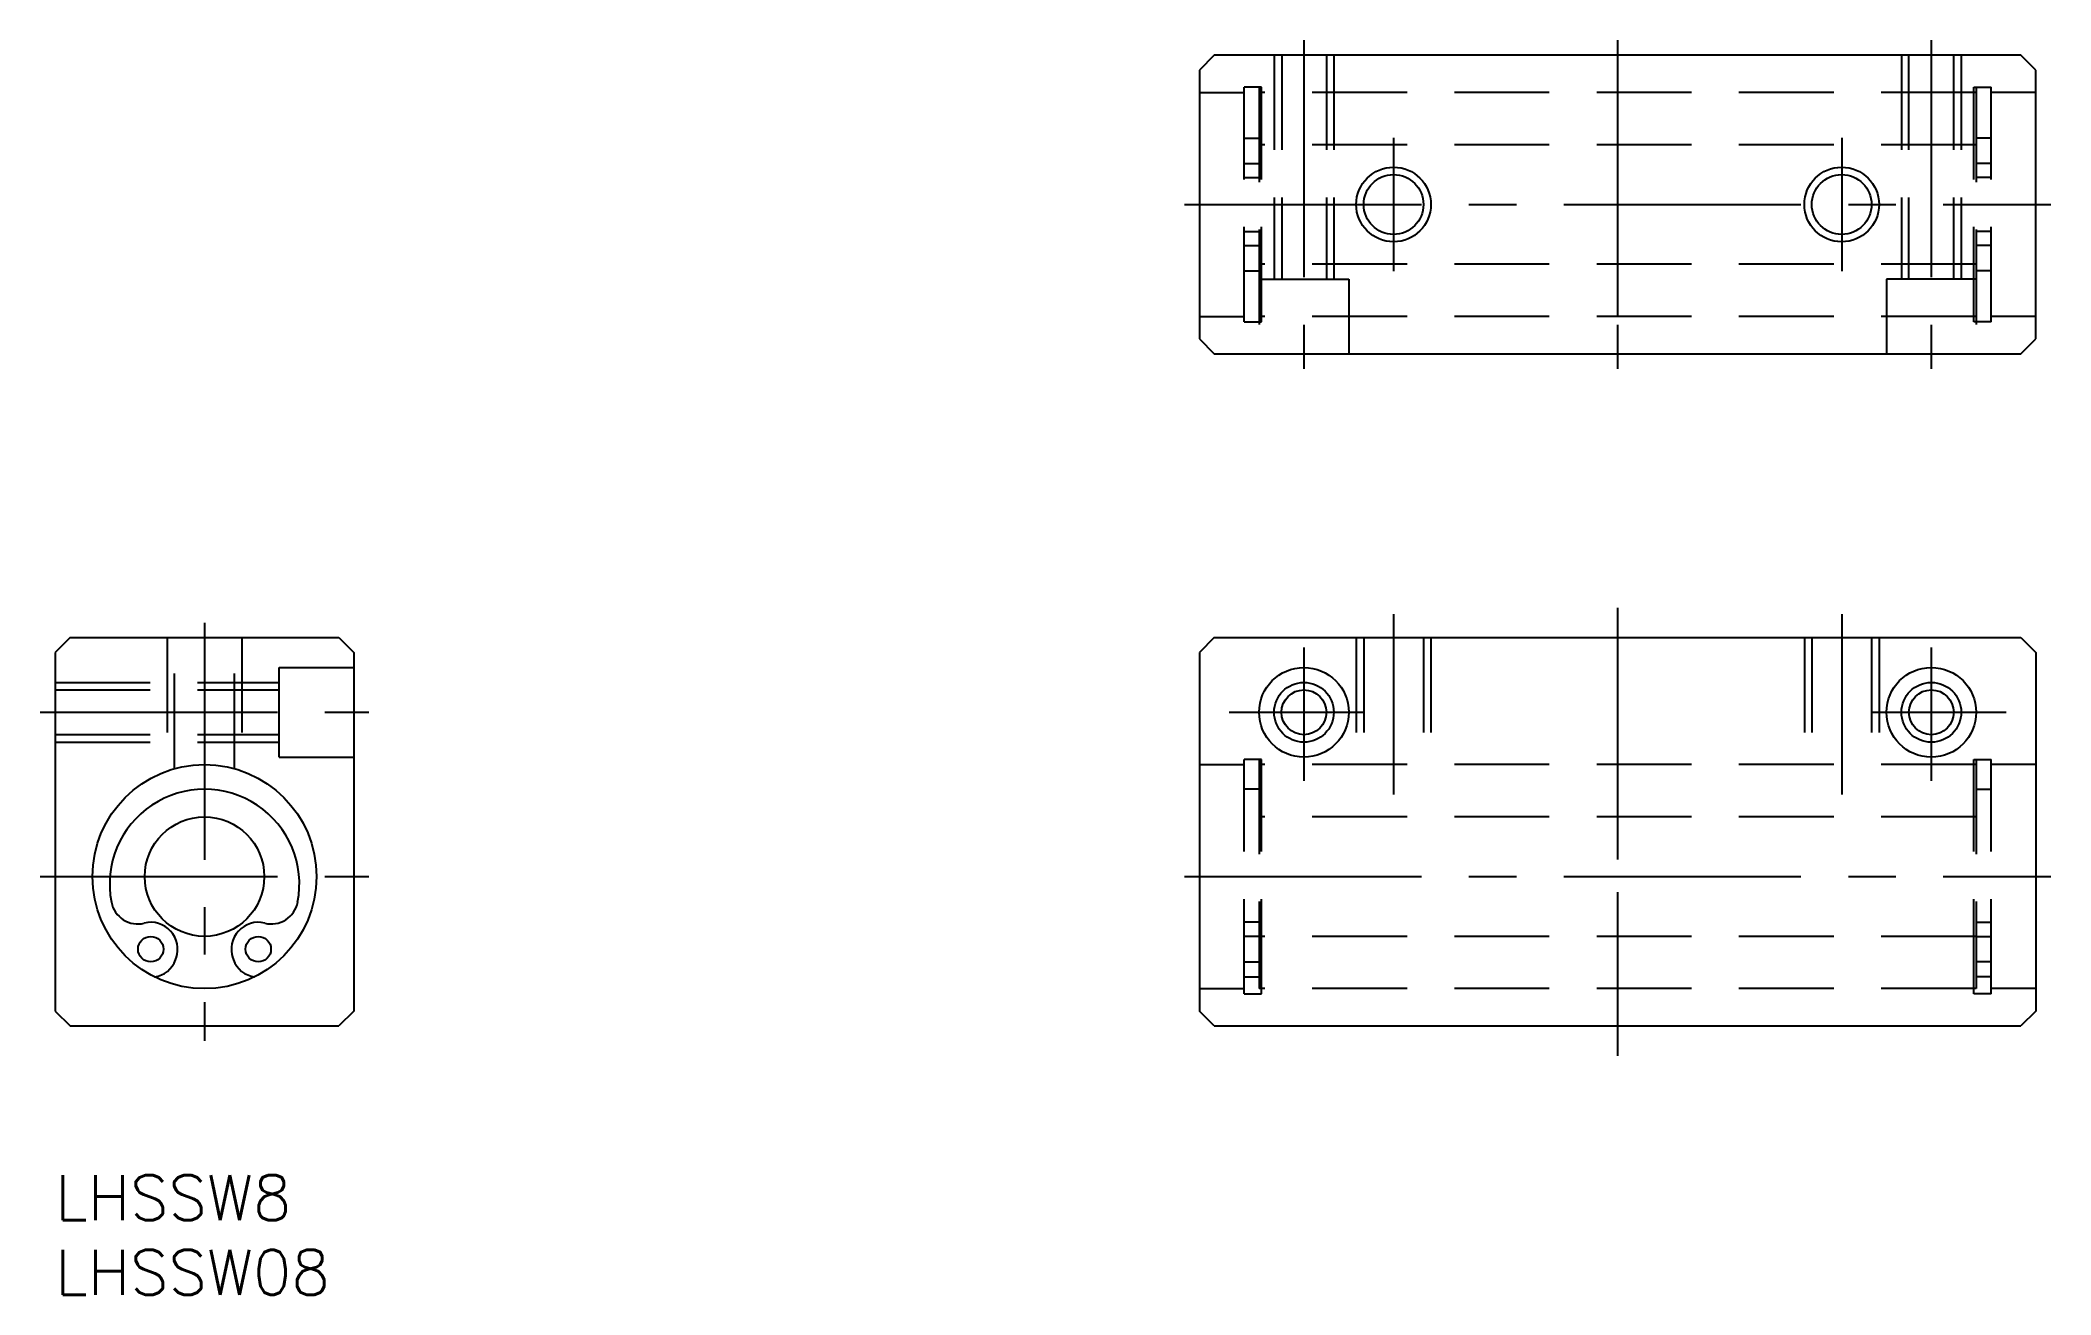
# Model space of a CAD drawing. Extents: x -1 to 134, y -8 to 76.
import ezdxf

# ---------------------------------------------------------------- set-up
doc = ezdxf.new("R2010")
doc.units = 0
doc.header["$LTSCALE"] = 0.5
doc.linetypes.add('CENTER', pattern=[50.8, 31.75, -6.35, 6.35, -6.35])
doc.linetypes.add('DASHED', pattern=[19.05, 12.7, -6.35])
for name, color, linetype in [('MSM_CENTER', 1, 'CENTER'), ('MSM_CONTINUOUS', 7, 'CONTINUOUS'), ('MSM_DASHED', 4, 'DASHED'), ('MSM_NARROW', 5, 'CONTINUOUS'), ('MSM_PART_NUMBER', 7, 'CONTINUOUS')]:
    doc.layers.add(name, color=color, linetype=linetype)
doc.styles.get("Standard").update_dxf_attribs({"font": 'txt.shx', "height": 3, "bigfont": 'bigfont.shx'})

# ---------------------------------------------------------------- blocks, each defined once
blk = doc.blocks.new('*U13')
at = {"layer": 'MSM_PART_NUMBER'}
blk.add_text('LHSSW8', height=3, dxfattribs=at).set_placement((0, -3))
blk = doc.blocks.new('*U14')
at = {"layer": 'MSM_PART_NUMBER'}
blk.add_text('LHSSW08', height=3, dxfattribs=at).set_placement((0, -8))

msp = doc.modelspace()

# ---------------------------------------------------------------- linework, layer by layer
at = {"layer": 'MSM_CENTER'}
for p, q in [((83.6, 76), (83.6, 54)), ((104.6, 76), (104.6, 54)), ((125.6, 76), (125.6, 54)), ((89.6, 69.46), (89.6, 60.54)), ((119.6, 69.46), (119.6, 60.54)), ((75.6, 65), (133.6, 65)), ((104.6, 38), (104.6, 8)), ((10, 37), (10, 9)), ((89.6, 37.58), (89.6, 25.5)), ((119.6, 37.58), (119.6, 25.5)), ((83.6, 35.33), (83.6, 26.42)), ((125.6, 35.33), (125.6, 26.42)), ((-1, 31), (21, 31)), ((78.6, 31), (87.6, 31)), ((121.6, 31), (130.6, 31)), ((-1, 20), (21, 20)), ((75.6, 20), (133.6, 20))]:
    msp.add_line(p, q, dxfattribs=at)
at = {"layer": 'MSM_CONTINUOUS'}
for p, q in [((77.6, 75), (76.6, 74)), ((131.6, 75), (77.6, 75)), ((132.6, 74), (131.6, 75)), ((76.6, 74), (76.6, 56)), ((132.6, 56), (132.6, 74)), ((76.6, 56), (77.6, 55)), ((131.6, 55), (132.6, 56)), ((77.6, 55), (131.6, 55)), ((1, 36), (0, 35)), ((0, 35), (0, 11)), ((1, 36), (19, 36)), ((19, 36), (20, 35)), ((20, 35), (20, 11)), ((77.6, 36), (76.6, 35)), ((76.6, 35), (76.6, 11)), ((77.6, 36), (131.6, 36)), ((131.6, 36), (132.6, 35)), ((132.6, 35), (132.6, 11)), ((20, 29), (20, 29)), ((20, 23), (20, 23)), ((8.06, 14.42), (8.1, 14.55)), ((11.9, 14.55), (11.94, 14.42)), ((0, 11), (1, 10)), ((20, 11), (19, 10)), ((77.6, 10), (76.6, 11)), ((132.6, 11), (131.6, 10)), ((1, 10), (19, 10)), ((77.6, 10), (131.6, 10))]:
    msp.add_line(p, q, dxfattribs=at)
for centre, radius in [((89.6, 65), 2), ((119.6, 65), 2), ((83.6, 31), 3), ((125.6, 31), 3), ((83.6, 31), 1.5), ((125.6, 31), 1.5), ((10, 20), 7.5), ((10, 20), 4), ((6.4, 15.14), 0.85), ((13.6, 15.14), 0.85)]:
    msp.add_circle(centre, radius, dxfattribs=at)
for centre, radius, start, end in [((10, 19.5), 6.35, 349.0002, 190.9998), ((5.53, 18.63), 1.8, 190.9998, 283.926), ((14.47, 18.63), 1.8, 256.074, 349.0002), ((6.4, 15.14), 1.8, 340.7932, 103.926), ((13.6, 15.14), 1.8, 76.074, 199.2068), ((6.45, 14.98), 1.7, 276.7531, 340.7932), ((13.55, 14.98), 1.7, 199.2068, 263.2469)]:
    msp.add_arc(centre, radius, start, end, dxfattribs=at)
at = {"layer": 'MSM_DASHED'}
for p, q in [((81.6, 75), (81.6, 60)), ((82.11, 75), (82.11, 60)), ((85.11, 75), (85.11, 60)), ((85.6, 75), (85.6, 60)), ((123.6, 75), (123.6, 60)), ((124.08, 75), (124.08, 60)), ((127.08, 75), (127.08, 60)), ((127.6, 75), (127.6, 60)), ((79.6, 57.15), (79.6, 72.85)), ((80.75, 72.85), (79.6, 72.85)), ((80.6, 72.85), (80.6, 55)), ((80.75, 57.15), (80.75, 72.85)), ((128.45, 57.15), (128.45, 72.85)), ((128.45, 72.85), (129.6, 72.85)), ((128.6, 72.85), (128.6, 55)), ((129.6, 57.15), (129.6, 72.85)), ((76.6, 72.5), (79.6, 72.5)), ((128.6, 72.5), (80.6, 72.5)), ((104.6, 72.5), (104.6, 57.5)), ((132.6, 72.5), (129.6, 72.5)), ((79.6, 69.45), (80.6, 69.45)), ((128.6, 69), (80.6, 69)), ((129.6, 69.45), (128.6, 69.45)), ((79.6, 67.75), (80.6, 67.75)), ((129.6, 67.75), (128.6, 67.75)), ((79.6, 66.8), (80.6, 66.8)), ((129.6, 66.8), (128.6, 66.8)), ((79.6, 63.2), (80.6, 63.2)), ((79.6, 62.25), (80.6, 62.25)), ((129.6, 63.2), (128.6, 63.2)), ((129.6, 62.25), (128.6, 62.25)), ((128.6, 61), (80.6, 61)), ((79.6, 60.55), (80.6, 60.55)), ((80.6, 60), (86.6, 60)), ((86.6, 60), (86.6, 55)), ((122.6, 60), (122.6, 55)), ((128.6, 60), (122.6, 60)), ((129.6, 60.55), (128.6, 60.55)), ((76.6, 57.5), (79.6, 57.5)), ((79.6, 57.15), (80.75, 57.15)), ((128.6, 57.5), (80.6, 57.5)), ((129.6, 57.15), (128.45, 57.15)), ((132.6, 57.5), (129.6, 57.5)), ((7.5, 36), (7.5, 27.08)), ((8, 27.24), (8, 36)), ((12, 27.24), (12, 36)), ((12.5, 36), (12.5, 27.09)), ((87.1, 36), (87.1, 27.5)), ((87.6, 36), (87.6, 27.5)), ((91.6, 36), (91.6, 27.5)), ((92.1, 36), (92.1, 27.5)), ((117.1, 36), (117.1, 27.5)), ((117.6, 36), (117.6, 27.5)), ((121.6, 36), (121.6, 27.5)), ((122.1, 36), (122.1, 27.5)), ((15, 28), (15, 34)), ((15, 34), (20, 34)), ((0, 33), (15, 33)), ((0, 32.51), (15, 32.51)), ((0, 29.51), (15, 29.51)), ((0, 29), (15, 29)), ((15, 28), (20, 28)), ((76.6, 27.5), (79.6, 27.5)), ((79.6, 12.15), (79.6, 27.85)), ((80.75, 27.85), (79.6, 27.85)), ((80.6, 27.85), (80.6, 12.5)), ((128.6, 27.5), (80.6, 27.5)), ((80.75, 12.15), (80.75, 27.85)), ((104.6, 27.5), (104.6, 12.5)), ((128.45, 12.15), (128.45, 27.85)), ((128.45, 27.85), (129.6, 27.85)), ((128.6, 27.85), (128.6, 12.5)), ((129.6, 12.15), (129.6, 27.85)), ((132.6, 27.5), (129.6, 27.5)), ((80.6, 25.85), (79.6, 25.85)), ((128.6, 25.85), (129.6, 25.85)), ((128.6, 24), (80.6, 24)), ((80.6, 16.94), (79.6, 16.94)), ((128.6, 16.94), (129.6, 16.94)), ((80.6, 15.99), (79.6, 15.99)), ((128.6, 16), (80.6, 16)), ((128.6, 15.99), (129.6, 15.99)), ((79.6, 14.29), (80.6, 14.29)), ((129.6, 14.29), (128.6, 14.29)), ((76.6, 12.5), (79.6, 12.5)), ((79.6, 13.29), (80.6, 13.29)), ((79.6, 12.15), (80.75, 12.15)), ((128.6, 12.5), (80.6, 12.5)), ((129.6, 12.15), (128.45, 12.15)), ((129.6, 13.29), (128.6, 13.29)), ((132.6, 12.5), (129.6, 12.5))]:
    msp.add_line(p, q, dxfattribs=at)
at = {"layer": 'MSM_NARROW'}
for centre, radius in [((89.6, 65), 2.5), ((119.6, 65), 2.5), ((83.6, 31), 2), ((125.6, 31), 2)]:
    msp.add_circle(centre, radius, dxfattribs=at)

# ---------------------------------------------------------------- block references
at = {"layer": 'MSM_CONTINUOUS'}
for name in ['*U13', '*U14']:
    msp.add_blockref(name, (0, 0), dxfattribs=at)

doc.saveas('drawing.dxf')
